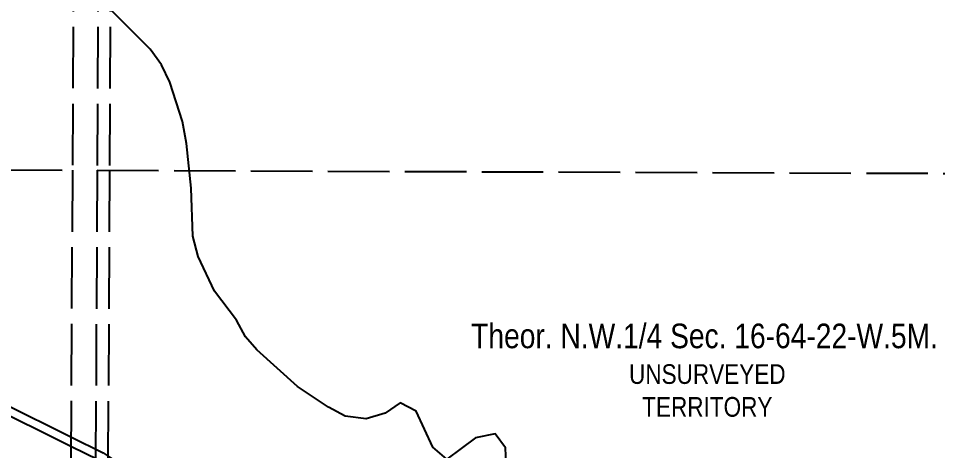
# Model space of a CAD drawing. Extents: x 454172 to 490274, y 6043290 to 6049925.
# Drawn here: x 481969 to 482716, y 6043999 to 6044350 of the extents above; entities that cross this region are included whole.
import ezdxf
from ezdxf.enums import TextEntityAlignment as Align

# ---------------------------------------------------------------- set-up
doc = ezdxf.new("R2010")
doc.units = 0
doc.header["$LTSCALE"] = 5
doc.linetypes.add('foc-UNSURVEYED', pattern=[12.5, 10, -2.5])
for name, color, linetype in [('C-SYMBOL', 7, 'Continuous'), ('F-RW', 190, 'Continuous'), ('L-UNS-T', 3, 'Continuous'), ('L-USEC', 7, 'foc-UNSURVEYED'), ('T-WATER', 160, 'Continuous')]:
    doc.layers.add(name, color=color, linetype=linetype)
doc.styles.add('175L', font='ARIALN.TTF', dxfattribs={"height": 20})
doc.styles.add('80L', font='ARIALN.TTF', dxfattribs={"height": 10})
doc.styles.add('foc-LtypeFont', font='ARIALN.TTF', dxfattribs={"height": 7.35})
doc.linetypes.add('foc-TOPO-flowdirection-NOLINE', pattern='A,0,[">",foc-LtypeFont,S=0.3,R=0,X=0,Y=-0.945],-20,[">",foc-LtypeFont,S=0.3,R=0,X=0,Y=-0.945],0', length=20)

msp = doc.modelspace()

# ---------------------------------------------------------------- linework, layer by layer
at = {"layer": 'F-RW', "flags": 128}
for points in [[(482717.702, 6043502.468), (482709.096, 6043504.541), (482459.362, 6043564.697), (482325.716, 6043791.374), (482041.464, 6043985.707), (482034.123, 6043990.725), (482011.388, 6044002.033), (481736.379, 6044138.807)], [(481738.806, 6044145.418), (482011.428, 6044009.832), (482037.675, 6043996.779), (482041.507, 6043994.159), (482330.955, 6043796.272), (482463.886, 6043570.809), (482718.647, 6043509.441)]]:
    msp.add_lwpolyline(points, dxfattribs=at)
at = {"layer": 'L-USEC'}
for p, q in [((482016.654, 6045030.585), (482012.538, 6044226.546)), ((482036.771, 6045030.482), (482032.655, 6044226.443)), ((482046.815, 6045030.475), (482042.697, 6044226.437)), ((481204.233, 6044229.476), (482012.538, 6044226.546)), ((482012.538, 6044226.546), (482008.419, 6043422.507)), ((482032.655, 6044226.443), (482028.535, 6043422.403)), ((482032.655, 6044226.473), (482840.946, 6044223.545)), ((482042.697, 6044226.437), (482038.578, 6043422.397))]:
    msp.add_line(p, q, dxfattribs=at)
at = {"layer": 'T-WATER', "linetype": 'foc-TOPO-flowdirection-NOLINE', "flags": 128}
msp.add_lwpolyline([(483052.845, 6043318.73), (483050.725, 6043325.844), (483037.23, 6043330.508), (483006.374, 6043331.924), (482996.673, 6043320.909), (482990.415, 6043316.127), (482978.312, 6043324.568), (482961.871, 6043327.979), (482962.882, 6043345.023), (482953.669, 6043356.157), (482966.643, 6043377.365), (482941.469, 6043392.029), (482934.104, 6043378.966), (482930.572, 6043362.35), (482913.151, 6043358.923), (482906.217, 6043349.7), (482899.534, 6043363.526), (482872.37, 6043354.606), (482860.688, 6043363.467), (482853.342, 6043376.695), (482836.713, 6043377.707), (482824.644, 6043377.144), (482819.615, 6043361.853), (482818.616, 6043349.311), (482802.96, 6043354.523), (482792.064, 6043364.339), (482784.115, 6043376.789), (482767.471, 6043372.819), (482753.551, 6043375.563), (482744.15, 6043364.307), (482741.214, 6043346.248), (482725.414, 6043343.597), (482707.108, 6043345.815), (482703.737, 6043362.992), (482706.795, 6043380.869), (482713.919, 6043394.052), (482701.755, 6043402.014), (482685.774, 6043398.822), (482671.864, 6043405.227), (482661.085, 6043415.105), (482649.359, 6043408.778), (482643.489, 6043393.731), (482631.65, 6043389.986), (482623.882, 6043402.254), (482613.283, 6043411.831), (482595.818, 6043414.647), (482588.232, 6043427.516), (482587.992, 6043447.143), (482575.045, 6043454.266), (482556.498, 6043456.484), (482551.258, 6043471.088), (482558.624, 6043484.689), (482562.575, 6043500.403), (482552.458, 6043510.699), (482547.099, 6043525.661), (482546.679, 6043545.351), (482535.543, 6043595.386), (482499.903, 6043664.104), (482498.28, 6043683.257), (482501.274, 6043700.294), (482506.243, 6043715.526), (482505.818, 6043733.654), (482495.702, 6043744.429), (482464.636, 6043755.932), (482452.169, 6043763.172), (482442.595, 6043773.646), (482435.851, 6043787.292), (482430.735, 6043803.094), (482428.274, 6043842.838), (482419.788, 6043896.106), (482418.705, 6043915.317), (482410.82, 6043928.847), (482397.815, 6043937.051), (482368.311, 6043948.906), (482362.17, 6043963.03), (482365.286, 6043981.388), (482364.564, 6044000.899), (482356.013, 6044012.27), (482340.213, 6044009.017), (482316.685, 6043991.743), (482305.546, 6044001.442), (482291.766, 6044030.776), (482278.996, 6044037.538), (482266.663, 6044028.992), (482251.338, 6044024.359), (482234.174, 6044026.752), (482220.685, 6044033.936), (482195.398, 6044050.642), (482162.465, 6044080.455), (482153.191, 6044091.109), (482145.788, 6044104.636), (482128.145, 6044128.101), (482114.781, 6044156.293), (482110.329, 6044172.994), (482109.125, 6044211.834), (482105.392, 6044248.221), (482102.082, 6044266.057), (482091.672, 6044298.022), (482084.93, 6044312.269), (482075.842, 6044324.841), (482034.3, 6044366.748), (482025.448, 6044378.239), (482010.156, 6044404.217), (481986.682, 6044464.794), (481990.693, 6044480.688), (482009.683, 6044506.32), (482017.591, 6044520.701), (482023.224, 6044536.89), (482029.162, 6044574.689), (482030.065, 6044595.153), (482028.441, 6044614.126), (482021.222, 6044669.731), (482016.649, 6044686.011), (482008.283, 6044699.602), (481988.537, 6044721.572), (481969.996, 6044745.22), (481949.16, 6044764.852), (481929.233, 6044787.003), (481923.399, 6044804.461)], dxfattribs=at)
at = {"layer": 'T-WATER', "flags": 128}
msp.add_lwpolyline([(482365.286, 6043981.388), (482364.564, 6044000.899), (482356.013, 6044012.27), (482340.213, 6044009.017), (482316.685, 6043991.743), (482305.546, 6044001.442), (482291.766, 6044030.776), (482278.996, 6044037.538), (482266.663, 6044028.992), (482251.338, 6044024.359), (482234.174, 6044026.752), (482220.685, 6044033.936), (482195.398, 6044050.642), (482162.465, 6044080.455), (482153.191, 6044091.109), (482145.788, 6044104.636), (482128.145, 6044128.101), (482114.781, 6044156.293), (482110.329, 6044172.994), (482109.125, 6044211.834), (482105.392, 6044248.221), (482102.082, 6044266.057), (482091.672, 6044298.022), (482084.93, 6044312.269), (482075.842, 6044324.841), (482034.3, 6044366.748)], dxfattribs=at)

# ---------------------------------------------------------------- texts
at = {"layer": 'C-SYMBOL', "color": 3, "style": '175L'}
msp.add_text('Theor. N.W.1/4 Sec. 16-64-22-W.5M.', height=19.98958, dxfattribs=at).set_placement((482526.196, 6044075.858), align=Align.BOTTOM_CENTER)
at = {"layer": 'L-UNS-T', "insert": (482528.434, 6044047.394), "char_height": 15.99166, "attachment_point": 5, "style": '80L'}
msp.add_mtext_dynamic_manual_height_columns('UNSURVEYED TERRITORY', width=126.41375, gutter_width=47.5, heights=[0], dxfattribs=at)

doc.saveas('drawing.dxf')
